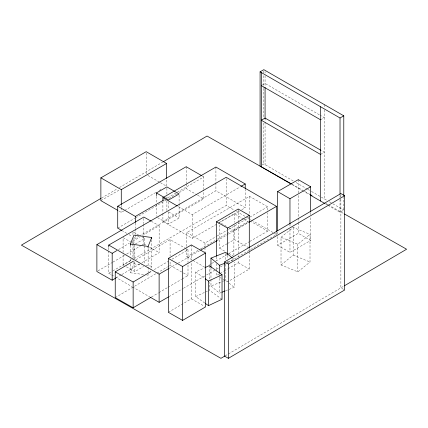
<?xml version="1.0" encoding="UTF-8"?>
<svg xmlns="http://www.w3.org/2000/svg" width="428" height="428" viewBox="0 0 428 428"><rect width="100%" height="100%" fill="white"/><g stroke="black" fill="none" stroke-linecap="round" stroke-linejoin="round"><path stroke-width="0.32" stroke-dasharray="2.14 1.6" d="M143.524 274.525L130.385 272.775L133.953 263.846L133.953 261.845M150.982 267.998L151.694 266.211L151.694 239.487M281.019 237.283L293.185 227.429L310.011 234.351L310.011 262.027L297.84 271.882L281.019 264.959L281.019 237.283L297.84 244.206L310.011 234.351M281.019 264.959L293.185 255.104L293.185 227.429M101.543 198.046L117.106 188.892M119.412 187.539L162.656 162.126M118.486 249.604L129.363 243.211M132.803 241.189L139.672 237.155M142.535 235.47L159.146 225.711L151.78 221.533M98.028 270.86L112.345 262.444M112.917 262.107L126.089 254.366M126.661 254.029L141.556 245.281M142.128 244.944L143.845 243.933L143.845 236.063M135.804 259.769L170.087 239.626L185.688 248.475M116.191 277.852L121.349 274.824M121.921 274.487L139.672 264.055M141.962 262.712L159.146 252.616L159.146 225.711M154.289 269.597L168.573 261.203M171.997 259.186L187.999 249.786L186.266 248.802M115.234 297.615L156.37 273.439M156.942 273.107L167.23 267.061M167.797 266.724L170.087 265.381L170.087 260.759M151.432 297.032L158.285 293.003M158.858 292.666L167.428 287.632M168.001 287.295L181.713 279.238M182.285 278.901L187.999 275.541L187.999 262.995M219.35 273.877L216.493 275.552L216.493 270.239M219.922 273.54L223.346 271.529M223.919 271.192L227.343 269.18M227.915 268.843L238.193 262.803L238.193 259.486M168.343 312.312L191.311 298.814L191.311 262.888M249.289 251.835L249.289 269.1L227.594 281.849L225.374 280.591M225.192 355.829L343.754 286.161M135.398 243.987L144.707 238.519L141.909 236.93M124.211 265.601L123.093 264.969L132.402 259.502M126.453 266.874L134.852 271.641L143.615 266.5M262.391 84.99L265.071 83.439L319.7 114.982M100.874 200.63L119.803 189.7M119.005 211.1L121.274 212.406L124.141 210.753M124.714 210.421L155.696 192.536M159.136 190.546L161.431 189.219M167.583 197.832L176.785 192.52M177.363 192.188L203.83 176.908L203.83 189.502M117.721 228.124L134.981 218.157M135.553 217.825L166.048 200.218M168.926 198.56L176.978 193.905M179.284 192.579L186.185 188.593L196.998 194.836M320.545 119.803L324.301 117.636L320.278 115.314M162.897 213.486L162.897 221.404L215.91 190.797L245.228 207.724L245.228 189.251M262.236 164.887L263.846 163.956L293.827 181.269M134.226 237.652L135.36 238.31L138.816 236.315M139.389 235.983L203.83 198.779L203.83 190.16M157.536 217.627L168.632 224.031L179.102 217.986L179.102 203.963M178.417 206.612L192.215 214.578L240.622 186.629M108.755 250.969L108.755 273.257L112.222 271.25M112.799 270.919L131.888 259.898M134.199 258.566L226.166 205.467L234.271 210.148M320.545 154.428L324.301 152.261L321.428 150.603M186.817 246.325L186.817 232.527L249.503 196.34L267.661 206.82L267.661 210.105M243.628 219.05L234.437 213.743L219.527 222.351L228.718 227.659M162.897 221.404L192.215 238.332L217.568 223.694M218.146 223.363L239.466 211.052M241.772 209.72L245.228 207.724M186.817 232.527L204.975 243.013L216.477 236.374M217.055 236.042L227.98 229.729M228.557 229.397L249.256 217.445M249.834 217.114L267.661 206.82M186.817 248.957L186.817 256.837L200.047 249.203M200.62 248.871L214.995 240.573M217.296 239.241L249.503 220.65M229.296 227.99L233.891 230.649L248.802 222.036M168.953 268.474L177.625 263.461M178.203 263.129L199.603 250.776M216.959 240.755L227.947 234.41M228.525 234.079L248.186 222.726M219.527 225L219.527 248.144L226.979 243.837M227.552 243.505L234.437 239.536L248.802 247.828M209.576 264.67L211.304 263.669M211.876 263.338L215.327 261.348M215.905 261.016L227.98 254.045M228.557 253.713L249.256 241.761M249.834 241.424L267.661 231.136L267.661 212.737M168.953 296.658L182.831 288.643M183.409 288.306L205.964 275.284M206.547 274.953L215.798 269.608M216.375 269.276L219.848 267.27M220.425 266.938L225.053 264.269M225.631 263.932L227.364 262.931M227.947 262.594L276.531 234.549L276.531 232.581M277.628 236.652L277.628 245.271L298.305 233.335L310.648 240.461L310.648 217.264M327.95 205.301L340.025 212.277L343.78 210.105L343.78 197.404M277.628 245.271L289.97 252.397L310.648 240.461M204.755 302.997L195.687 296.572L195.687 272.031L204.52 267.875M195.687 296.572L207.462 291.035M227.461 262.15L234.169 259.486L232.661 258.218M210.972 279.372L210.972 286.016L222.565 281.41M223.175 281.169L225.615 280.196L227.124 281.464M210.972 286.016L219.532 293.191L221.362 292.463M225.631 290.767L234.169 287.375L234.169 262.139M133.953 263.846L141.839 264.9M145.782 265.424L151.694 266.211M146.815 274.963L148.125 275.134L148.125 273.134M293.185 255.104L310.011 262.027M292.324 184.409L302.767 190.332M305.084 191.648L309.728 194.28M325.97 203.493L327.709 204.482M328.287 204.809L343.952 213.695M343.588 289.382L340.881 287.846L340.881 198.908M238.193 262.803L249.289 269.1M219.27 277.125L222.597 279.013M223.154 279.329L224.818 280.276M133.509 232.163L138.549 235.026M143.845 243.933L146.676 245.544M149.511 247.149L159.146 252.616M131.492 242.403L123.093 237.631L123.093 252.301M132.054 242.719L134.29 243.992M170.087 265.381L182.799 272.593M183.377 272.92L187.999 275.541M191.311 298.814L204.429 306.255M296.053 182.553L307.053 188.903M307.625 189.235L311.076 191.225M311.579 191.514L327.169 200.518M329.405 201.807L332.321 203.493M332.856 203.798L343.78 210.105M291.794 184.431L302.147 190.406M302.719 190.738L309.621 194.719M325.649 203.974L327.42 204.996M202.123 175.919L203.83 176.908M236.582 211.486L245.849 216.83M246.426 217.167L248.165 218.168M248.743 218.505L251.059 219.842M251.637 220.174L276.531 234.549M250.07 220.976L267.661 231.136M244.206 219.382L248.229 221.704M197.57 195.163L203.83 198.779M147.895 175.443L159.794 182.312M160.361 182.644L166.594 186.239L166.594 179.081M168.562 211.903L179.102 217.986M219.527 248.144L225.272 251.461M228.718 253.451L233.891 256.436M186.817 256.837L192.493 260.117M193.06 260.443L204.407 266.997M121.702 230.424L126.827 233.378M129.101 234.694L131.947 236.336M108.755 273.257L111.071 274.594M111.649 274.926L114.544 276.6M115.121 276.932L131.91 286.626M132.487 286.958L149.854 296.984M195.687 272.031L204.755 278.457M222.03 299.268L209.228 290.2L209.228 282.245M229.141 283.154L234.169 287.375M340.881 194.901L340.881 198.239M340.025 195.559L340.025 198.902M340.025 199.571L340.025 212.277M324.301 104.576L324.301 107.84M324.301 109.926L324.301 198.859M310.648 212.62L310.648 214.61M298.305 179.648L298.305 192.905M298.305 195.553L298.305 217.429M298.305 218.087L298.305 222.068M298.305 222.731L298.305 233.335M297.84 244.206L297.84 271.882M289.97 223.898L289.97 226.546M289.97 229.199L289.97 252.397M277.628 232.013L277.628 234.004M265.071 71.685L265.071 73.054M265.071 75.729L265.071 86.772M265.071 118.069L265.071 121.397M265.071 122.06L265.071 164.668M263.846 71.011L263.846 73.017M263.846 75.692L263.846 87.729M263.846 88.398L263.846 117.149M263.846 123.168L263.846 163.956M249.503 196.34L249.503 214.738M249.289 248.518L249.289 251.172M238.193 209.025L238.193 220.976M238.193 221.64L238.193 252.846M238.193 255.5L238.193 256.827M234.437 213.743L234.437 222.341M234.437 224.984L234.437 239.536M233.891 230.649L233.891 255.115M227.594 255.291L227.594 258.614M227.594 261.267L227.594 262.594M226.166 178.594L226.166 205.467M225.615 253.633L225.615 260.272M225.615 264.258L225.615 280.196M219.532 274.599L219.532 293.191M216.493 256.966L216.493 260.946M216.493 263.6L216.493 269.576M215.91 167.043L215.91 182.221M215.91 182.879L215.91 190.797M210.972 268.083L210.972 278.708M209.228 265.66L209.228 279.591M204.975 243.013L204.975 246.956M204.975 247.614L204.975 252.21M192.215 214.578L192.215 238.332M191.311 244.928L191.311 260.229M187.999 249.786L187.999 262.332M186.185 166.722L186.185 183.291M186.185 183.954L186.185 188.593M179.102 195.286L179.102 203.3M170.087 239.626L170.087 256.137M168.632 202L168.632 209.346M168.632 212.015L168.632 224.031M166.899 188.24L166.899 194.248M166.899 196.917L166.899 198.255M166.899 200.925L166.899 210.94M162.897 201.609L162.897 212.823M156.423 196.286L156.423 203.632M156.423 204.3L156.423 216.317M148.125 248.417L148.125 266.451M148.125 267.12L148.125 272.465M146.194 152.983L146.194 173.811M144.707 238.519L144.707 264.52M143.845 218.344L143.845 223.593M143.845 224.251L143.845 235.405M135.36 223.063L135.36 228.365M135.36 229.028L135.36 234.33M135.36 234.993L135.36 238.31M134.852 244.308L134.852 258.977M134.852 261.642L134.852 271.641M133.953 237.791L133.953 243.136M133.953 245.811L133.953 258.501M132.948 232.511L132.948 235.175M132.948 240.509L132.948 243.179M132.948 243.842L132.948 257.843M130.385 245.383L130.385 256.072M130.385 258.742L130.385 261.417M130.385 264.087L130.385 272.775M123.093 254.965L123.093 264.969M121.274 205.247L121.274 207.2M121.274 207.853L121.274 212.406M108.755 247.694L108.755 250.316"/><path stroke-width="0.64" d="M130.385 245.383L130.385 244.046L133.953 235.122L151.694 237.487L151.694 238.819M148.125 247.748L148.125 246.41L151.694 237.487M100.965 198.378L21.4 245.137L220.95 358.327L224.984 355.952M163.234 161.789L207.05 136.04L291.163 183.751M115.619 278.189L112.184 280.212L96.883 271.529L96.883 244.629L143.845 217.033L151.212 221.212M112.184 280.212L112.184 253.306L116.764 250.615M150.859 297.369L133.145 307.775L115.234 297.615L115.234 271.86L133.52 261.112M216.493 256.297L216.493 221.774L238.193 209.025L249.289 215.321L249.289 247.855M168.343 258.426L191.311 244.928L205.568 253.018L205.568 306.897L182.601 320.395L168.343 312.312L168.343 258.426L182.601 266.51L205.568 253.018M133.145 307.775L133.145 282.02L150.859 271.609M227.594 254.628L227.594 228.071L249.289 215.321M224.62 261.882L340.881 193.563L344.668 195.708L344.668 289.997L228.408 358.316L224.62 356.171L224.62 261.882L228.408 264.033L344.668 195.708M344.331 285.824L406.6 249.23L344.529 214.021M291.222 184.099L260.09 166.128L260.09 71.84L263.846 69.673L343.78 115.822L343.78 195.398M117.871 210.442L100.874 200.63L100.874 177.845L146.194 151.678L166.594 163.459L166.594 178.428M100.874 177.845L121.274 189.625L166.594 163.459M121.702 230.424L117.721 228.124L117.721 206.248L186.185 166.722L201.551 175.592M156.423 192.948L166.899 186.902L179.102 193.948L168.632 199.994L156.423 192.948L156.423 195.617M162.897 200.288L162.897 197.645L215.91 167.043L245.228 183.97L245.228 188.588M117.721 206.248L135.36 216.434L164.133 199.828M108.755 247.036L108.755 245.073L226.166 177.283L276.531 206.36L276.531 231.923M260.09 71.84L340.025 117.989L343.78 115.822M241.194 186.298L245.228 183.97M277.628 230.687L277.628 191.584L298.305 179.648L310.648 186.774L310.648 211.962M108.755 245.073L159.12 274.15L168.37 268.805M200.759 250.107L216.959 240.755M248.764 222.389L276.531 206.36M277.628 191.584L289.97 198.71L310.648 186.774M150.437 297.321L159.12 302.334L168.37 296.989M205.108 267.602L209.228 265.66L222.03 274.728L222.03 299.268L208.489 305.64L205.29 303.372M205.29 278.831L208.489 281.1L222.03 274.728M210.972 267.42L210.972 258.121L225.615 252.306L232.158 257.795M210.972 258.121L219.532 265.301L225.021 263.118M221.971 292.222L225.021 291.013M130.385 244.046L148.125 246.41M310.305 194.606L312.044 195.596M216.493 221.774L227.594 228.071M96.883 244.629L112.184 253.306M115.234 271.86L133.145 282.02M261.321 85.611L320.545 119.803M320.85 150.271L265.071 118.069L261.321 120.236L320.545 154.428M310.696 195.345L325.13 203.674M162.897 197.645L177.267 205.948M340.025 117.989L340.025 194.221M320.545 106.743L320.545 201.032M289.97 198.71L289.97 223.898M265.071 87.435L265.071 118.524M261.321 72.546L261.321 166.834M228.408 264.033L228.408 358.316M219.532 265.301L219.532 273.273M208.489 281.1L208.489 305.64M182.601 266.51L182.601 320.395M159.12 274.15L159.12 302.334M135.36 216.434L135.36 222.4M121.274 189.625L121.274 204.595"/></g></svg>
